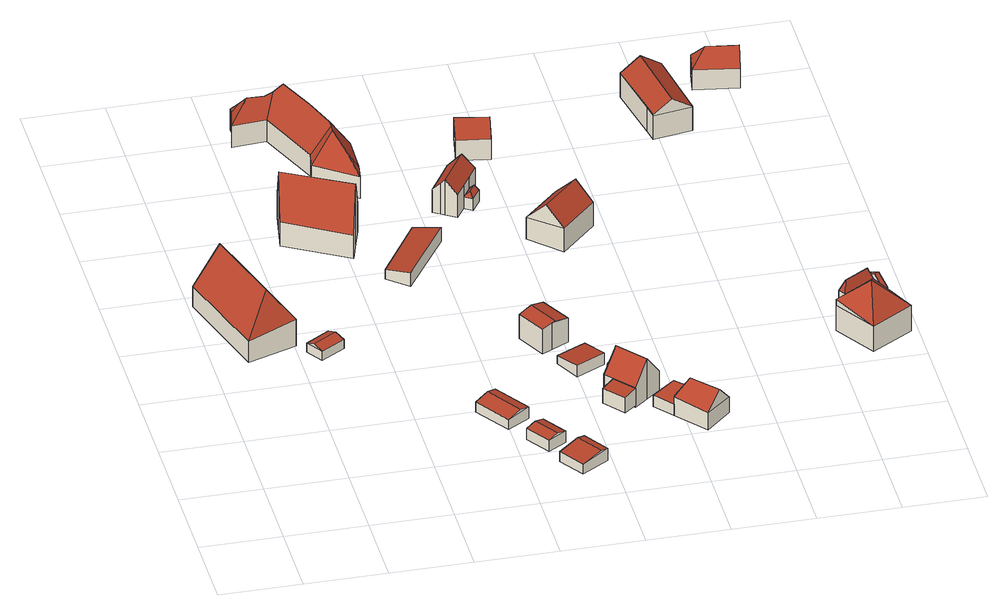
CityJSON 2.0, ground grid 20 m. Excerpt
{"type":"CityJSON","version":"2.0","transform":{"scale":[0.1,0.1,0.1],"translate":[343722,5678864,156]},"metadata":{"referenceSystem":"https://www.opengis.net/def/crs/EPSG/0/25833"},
"CityObjects":{
"building1":{"type":"Building","attributes":{"Dachtyp_tdc":"tdcHipAndGableRoof","Gemeindeschluessel":14729160,"Dachneigung":53.1,"QualitaetDacherkennung":70,"Geometrietyp2DReferenz":"3000","function":"31001_9998","roofType":"5000","measuredHeight":14.96},"geometry":[{"type":"MultiSurface","lod":"2","boundaries":[[[0,1,2,3]],[[1,4,5,2]],[[4,6,7,5]],[[6,0,3,7]],[[4,1,8]],[[0,6,9]],[[1,0,9,8]],[[6,4,8,9]],[[3,2,5,7]]],"semantics":{"surfaces":[{"type":"WallSurface"},{"type":"RoofSurface"},{"type":"GroundSurface"}],"values":[0,0,0,0,1,0,1,1,2]}}]},
"building2":{"type":"Building","attributes":{"Dachtyp_tdc":"tdcGableRoof","Gemeindeschluessel":14729160,"Dachneigung":16.88,"QualitaetDacherkennung":81,"Geometrietyp2DReferenz":"3000","function":"31001_9998","roofType":"3100","measuredHeight":3.32},"geometry":[{"type":"MultiSurface","lod":"2","boundaries":[[[10,11,12,13]],[[11,14,15,12]],[[14,16,17,15]],[[16,10,13,17]],[[14,11,18]],[[10,16,19]],[[11,10,19,18]],[[16,14,18,19]],[[13,12,15,17]]],"semantics":{"surfaces":[{"type":"WallSurface"},{"type":"RoofSurface"},{"type":"GroundSurface"}],"values":[0,0,0,0,0,0,1,1,2]}}]},
"building3":{"type":"Building","attributes":{"Dachtyp_tdc":"tdcGableRoof","Gemeindeschluessel":14729160,"Dachneigung":15.78,"QualitaetDacherkennung":87,"Geometrietyp2DReferenz":"3000","function":"31001_9998","roofType":"3100","measuredHeight":3.78},"geometry":[{"type":"MultiSurface","lod":"2","boundaries":[[[20,21,22,23]],[[21,24,25,22]],[[24,26,27,25]],[[26,20,23,27]],[[24,21,28]],[[20,26,29]],[[21,20,29,28]],[[26,24,28,29]],[[23,22,25,27]]],"semantics":{"surfaces":[{"type":"WallSurface"},{"type":"RoofSurface"},{"type":"GroundSurface"}],"values":[0,0,0,0,0,0,1,1,2]}}]},
"building4":{"type":"Building","attributes":{"Dachtyp_tdc":"tdcGableRoof","Gemeindeschluessel":14729160,"Dachneigung":59.95,"QualitaetDacherkennung":75,"Geometrietyp2DReferenz":"3000","function":"31001_9998","roofType":"3100","measuredHeight":16.4},"geometry":[{"type":"MultiSurface","lod":"2","boundaries":[[[30,31,32,33]],[[31,34,35,32]],[[34,36,37,35]],[[36,38,39,37]],[[38,40,41,39]],[[40,42,43,41]],[[42,44,45,43]],[[44,46,47,45]],[[46,48,49,47]],[[48,30,33,49]],[[44,42,40,38]],[[38,36,34,31,30,48,46,44]],[[33,32,35,37,39,41,43,45,47,49]]],"semantics":{"surfaces":[{"type":"WallSurface"},{"type":"RoofSurface"},{"type":"GroundSurface"}],"values":[0,0,0,0,0,0,0,0,0,0,1,1,2]}}]},
"building5":{"type":"Building","attributes":{"Dachtyp_tdc":"tdcGableRoof","Gemeindeschluessel":14729160,"Dachneigung":14.02,"QualitaetDacherkennung":77,"Geometrietyp2DReferenz":"3000","function":"31001_9998","roofType":"3100","measuredHeight":3.7},"geometry":[{"type":"MultiSurface","lod":"2","boundaries":[[[50,51,52,53]],[[51,54,55,52]],[[54,56,57,55]],[[56,50,53,57]],[[54,51,58]],[[50,56,59]],[[51,50,59,58]],[[56,54,58,59]],[[53,52,55,57]]],"semantics":{"surfaces":[{"type":"WallSurface"},{"type":"RoofSurface"},{"type":"GroundSurface"}],"values":[0,0,0,0,0,0,1,1,2]}}]},
"building6":{"type":"Building","attributes":{"Dachtyp_tdc":"tdcGableRoof","Gemeindeschluessel":14729160,"Dachneigung":10.04,"QualitaetDacherkennung":82,"Geometrietyp2DReferenz":"3000","function":"31001_9998","roofType":"3100","measuredHeight":3.71},"geometry":[{"type":"MultiSurface","lod":"2","boundaries":[[[60,61,62,63]],[[61,64,65,62]],[[64,66,67,65]],[[66,60,63,67]],[[64,61,68]],[[60,66,69]],[[61,60,69,68]],[[66,64,68,69]],[[63,62,65,67]]],"semantics":{"surfaces":[{"type":"WallSurface"},{"type":"RoofSurface"},{"type":"GroundSurface"}],"values":[0,0,0,0,0,0,1,1,2]}}]},
"building7":{"type":"Building","attributes":{"Dachtyp_tdc":"tdcFreeFormRoof","Gemeindeschluessel":14729160,"Dachneigung":54.93,"QualitaetDacherkennung":24,"Geometrietyp2DReferenz":"3000","function":"31001_9998","roofType":"5000","measuredHeight":13.37},"geometry":[{"type":"MultiSurface","lod":"2","boundaries":[[[70,71,72,73]],[[71,74,75,72]],[[74,76,77,75]],[[76,78,79,77]],[[78,80,81,79]],[[80,82,83,81]],[[82,84,85,83]],[[84,86,87,85]],[[86,88,89,87]],[[88,90,91,89]],[[90,92,93,91]],[[92,70,73,93]],[[94,95,92,90]],[[94,90,88]],[[96,97,95,94,88,86]],[[98,96,86,84]],[[99,98,84,82]],[[100,101,99,82,80]],[[102,103,100,80,78]],[[102,78,76]],[[103,102,76,74]],[[101,100,103,74,71]],[[97,96,98,99,101,71,70]],[[95,97,70,92]],[[73,72,75,77,79,81,83,85,87,89,91,93]]],"semantics":{"surfaces":[{"type":"WallSurface"},{"type":"RoofSurface"},{"type":"GroundSurface"}],"values":[0,0,0,0,0,0,0,0,0,0,0,0,1,1,1,1,1,1,1,1,1,1,1,1,2]}}]},
"building8":{"type":"Building","attributes":{"Dachtyp_tdc":"tdcPolyFlatRoof","Gemeindeschluessel":14729160,"Dachneigung":10.61,"QualitaetDacherkennung":83,"Geometrietyp2DReferenz":"3000","function":"31001_9998","roofType":"2100","measuredHeight":3.87},"geometry":[{"type":"MultiSurface","lod":"2","boundaries":[[[104,105,106,107]],[[105,108,109,106]],[[108,110,111,109]],[[110,104,107,111]],[[110,108,105,104]],[[107,106,109,111]]],"semantics":{"surfaces":[{"type":"WallSurface"},{"type":"RoofSurface"},{"type":"GroundSurface"}],"values":[0,0,0,0,1,2]}}]},
"building9":{"type":"Building","attributes":{"Dachtyp_tdc":"tdcPolyFlatRoof","Gemeindeschluessel":14729160,"Dachneigung":8.19,"QualitaetDacherkennung":71,"Geometrietyp2DReferenz":"3000","function":"31001_9998","roofType":"2100","measuredHeight":4.7},"geometry":[{"type":"MultiSurface","lod":"2","boundaries":[[[112,113,114,115]],[[113,116,117,114]],[[116,118,119,117]],[[118,112,115,119]],[[118,116,113,112]],[[115,114,117,119]]],"semantics":{"surfaces":[{"type":"WallSurface"},{"type":"RoofSurface"},{"type":"GroundSurface"}],"values":[0,0,0,0,1,2]}}]},
"building10":{"type":"Building","attributes":{"Dachtyp_tdc":"tdcFreeFormRoof","Gemeindeschluessel":14729160,"Dachneigung":13.06,"QualitaetDacherkennung":77,"Geometrietyp2DReferenz":"3000","function":"31001_9998","roofType":"5000","measuredHeight":7.51},"geometry":[{"type":"MultiSurface","lod":"2","boundaries":[[[120,121,122,123]],[[121,124,125,122]],[[124,126,127,125]],[[126,128,129,127]],[[128,120,123,129]],[[130,124,121,131]],[[128,126,130,131,120]],[[126,124,130]],[[121,120,131]],[[123,122,125,127,129]]],"semantics":{"surfaces":[{"type":"WallSurface"},{"type":"RoofSurface"},{"type":"GroundSurface"}],"values":[0,0,0,0,0,1,1,0,0,2]}}]},
"building11":{"type":"Building","attributes":{"Dachtyp_tdc":"tdcPolyFlatRoof","Gemeindeschluessel":14729160,"Dachneigung":6.75,"QualitaetDacherkennung":80,"Geometrietyp2DReferenz":"3000","function":"31001_9998","roofType":"2100","measuredHeight":3.12},"geometry":[{"type":"MultiSurface","lod":"2","boundaries":[[[132,133,134,135]],[[133,136,137,134]],[[136,138,139,137]],[[138,132,135,139]],[[138,136,133,132]],[[135,134,137,139]]],"semantics":{"surfaces":[{"type":"WallSurface"},{"type":"RoofSurface"},{"type":"GroundSurface"}],"values":[0,0,0,0,1,2]}}]},
"building12":{"type":"Building","attributes":{"Gemeindeschluessel":14729160,"Geometrietyp2DReferenz":"3000","function":"31001_9998","roofType":"9999"},"children":["building12-1","building12-2"]},
"building12-1":{"type":"BuildingPart","attributes":{"Dachtyp_tdc":"tdcGableRoof","Dachneigung":29.95,"QualitaetDacherkennung":38,"Geometrietyp2DReferenz":"3000","roofType":"3100","measuredHeight":6.24},"parents":["building12"],"geometry":[{"type":"MultiSurface","lod":"2","boundaries":[[[140,141,142,143]],[[141,144,145,142]],[[144,146,147,145]],[[140,148,149,150,141]],[[144,150,149,146]],[[141,150,144]],[[142,145,147,151,143]],[[140,143,151,152]],[[152,151,147,146]],[[152,148,140]],[[146,149,148,152]]],"semantics":{"surfaces":[{"type":"WallSurface"},{"type":"RoofSurface"},{"type":"GroundSurface"},{"type":"ClosureSurface"}],"values":[0,0,0,1,1,0,2,3,3,0,3]}}]},
"building12-2":{"type":"BuildingPart","attributes":{"Dachtyp_tdc":"tdcGableRoof","Dachneigung":51.4,"QualitaetDacherkennung":78,"Geometrietyp2DReferenz":"3000","roofType":"3100","measuredHeight":10.9},"parents":["building12"],"geometry":[{"type":"MultiSurface","lod":"2","boundaries":[[[153,154,143,155]],[[154,140,143]],[[156,147,146]],[[156,157,158,147]],[[157,159,160,158]],[[159,161,162,160]],[[161,163,164,162]],[[163,165,166,164]],[[165,153,155,166]],[[161,159,157,156,167]],[[167,154,153,165,163,161]],[[155,143,151,147,158,160,162,164,166]],[[152,140,154,167,148]],[[151,143,140,152]],[[156,146,149,148,167]],[[146,147,151,152]],[[146,152,148,149]]],"semantics":{"surfaces":[{"type":"WallSurface"},{"type":"RoofSurface"},{"type":"GroundSurface"},{"type":"ClosureSurface"}],"values":[0,0,0,0,0,0,0,0,0,1,1,2,0,3,0,3,3]}}]},
"building13":{"type":"Building","attributes":{"Dachtyp_tdc":"tdcPolyFlatRoof","Gemeindeschluessel":14729160,"Dachneigung":0,"QualitaetDacherkennung":76,"Geometrietyp2DReferenz":"3000","function":"31001_9998","roofType":"1000","measuredHeight":3.16},"geometry":[{"type":"MultiSurface","lod":"2","boundaries":[[[168,169,170,171]],[[169,172,173,170]],[[172,174,175,173]],[[174,176,177,175]],[[176,168,171,177]],[[176,174,172,169,168]],[[171,170,173,175,177]]],"semantics":{"surfaces":[{"type":"WallSurface"},{"type":"RoofSurface"},{"type":"GroundSurface"}],"values":[0,0,0,0,0,1,2]}}]},
"building14":{"type":"Building","attributes":{"Gemeindeschluessel":14729160,"Geometrietyp2DReferenz":"3000","function":"31001_9998","roofType":"9999"},"children":["building14-1","building14-2"]},
"building14-1":{"type":"BuildingPart","attributes":{"Dachtyp_tdc":"tdcGableRoof","Dachneigung":47.78,"QualitaetDacherkennung":76,"Geometrietyp2DReferenz":"3000","roofType":"3100","measuredHeight":9.5},"parents":["building14"],"geometry":[{"type":"MultiSurface","lod":"2","boundaries":[[[178,179,180,181]],[[179,182,183,180]],[[182,184,185,183]],[[184,186,187,185]],[[186,188,187]],[[189,190,191,192,193]],[[190,194,195,191]],[[194,196,197,195]],[[196,198,199,197]],[[198,178,181,199]],[[194,190,189,186,184,182]],[[182,179,178,198,196,194]],[[181,180,183,185,187,192,191,195,197,199]],[[193,188,186,189]],[[193,192,187,188]]],"semantics":{"surfaces":[{"type":"WallSurface"},{"type":"RoofSurface"},{"type":"GroundSurface"},{"type":"ClosureSurface"}],"values":[0,0,0,0,0,0,0,0,0,0,1,1,2,0,3]}}]},
"building14-2":{"type":"BuildingPart","attributes":{"Dachtyp_tdc":"tdcFreeFormRoof","Dachneigung":43.53,"QualitaetDacherkennung":24,"Geometrietyp2DReferenz":"3000","roofType":"5000","measuredHeight":4.12},"parents":["building14"],"geometry":[{"type":"MultiSurface","lod":"2","boundaries":[[[188,200,201,187]],[[200,202,203,201]],[[202,204,205,203]],[[206,204,202]],[[202,200,207,206]],[[207,188,204,206]],[[188,207,200]],[[201,203,205,187]],[[187,205,204,188]]],"semantics":{"surfaces":[{"type":"WallSurface"},{"type":"RoofSurface"},{"type":"GroundSurface"},{"type":"ClosureSurface"}],"values":[0,0,0,1,1,1,0,2,3]}}]},
"building15":{"type":"Building","attributes":{"Dachtyp_tdc":"tdcFreeFormRoof","Gemeindeschluessel":14729160,"Dachneigung":37.78,"QualitaetDacherkennung":53,"Geometrietyp2DReferenz":"3000","function":"31001_9998","roofType":"5000","measuredHeight":8.45},"geometry":[{"type":"MultiSurface","lod":"2","boundaries":[[[208,209,210,211]],[[209,212,213,210]],[[212,214,215,213]],[[214,216,217,215]],[[216,208,211,217]],[[218,216,214,219]],[[209,220,218,219,212]],[[220,208,216,218]],[[209,208,220]],[[214,212,219]],[[211,210,213,215,217]]],"semantics":{"surfaces":[{"type":"WallSurface"},{"type":"RoofSurface"},{"type":"GroundSurface"}],"values":[0,0,0,0,0,1,1,1,0,0,2]}}]},
"building16":{"type":"Building","attributes":{"Dachtyp_tdc":"tdcGableRoof","Gemeindeschluessel":14729160,"Dachneigung":44.83,"QualitaetDacherkennung":80,"Geometrietyp2DReferenz":"3000","function":"31001_9998","roofType":"3100","measuredHeight":11.15},"geometry":[{"type":"MultiSurface","lod":"2","boundaries":[[[221,222,223,224]],[[222,225,226,223]],[[225,227,228,226]],[[227,221,224,228]],[[225,222,229]],[[221,227,230]],[[222,221,230,229]],[[227,225,229,230]],[[224,223,226,228]]],"semantics":{"surfaces":[{"type":"WallSurface"},{"type":"RoofSurface"},{"type":"GroundSurface"}],"values":[0,0,0,0,0,0,1,1,2]}}]},
"building17":{"type":"Building","attributes":{"Dachtyp_tdc":"tdcPolyFlatRoof","Gemeindeschluessel":14729160,"Dachneigung":0,"QualitaetDacherkennung":67,"Geometrietyp2DReferenz":"3000","function":"31001_9998","roofType":"1000","measuredHeight":5.48},"geometry":[{"type":"MultiSurface","lod":"2","boundaries":[[[231,232,233,234]],[[232,235,236,233]],[[235,237,238,236]],[[237,239,240,238]],[[239,231,234,240]],[[239,237,235,232,231]],[[234,233,236,238,240]]],"semantics":{"surfaces":[{"type":"WallSurface"},{"type":"RoofSurface"},{"type":"GroundSurface"}],"values":[0,0,0,0,0,1,2]}}]},
"building18":{"type":"Building","attributes":{"Gemeindeschluessel":14729160,"Geometrietyp2DReferenz":"3000","function":"31001_9998","roofType":"9999"},"children":["building18-1","building18-2","building18-3"]},
"building18-1":{"type":"BuildingPart","attributes":{"Dachtyp_tdc":"tdcGableRoof","Dachneigung":43.5,"QualitaetDacherkennung":30,"Geometrietyp2DReferenz":"3000","roofType":"3100","measuredHeight":9.92},"parents":["building18"],"geometry":[{"type":"MultiSurface","lod":"2","boundaries":[[[241,242,243,244,245]],[[242,246,247,243]],[[246,248,249,250,247]],[[246,242,251]],[[242,241,252,251]],[[248,246,251,252,253]],[[244,243,247,250,254]],[[245,255,241]],[[254,250,249,256]],[[256,249,248,257]],[[245,244,254,256,257,255]],[[252,241,255,257,258,253]],[[253,258,257,248]]],"semantics":{"surfaces":[{"type":"WallSurface"},{"type":"RoofSurface"},{"type":"GroundSurface"},{"type":"ClosureSurface"}],"values":[0,0,0,0,1,1,2,0,3,3,3,0,3]}}]},
"building18-2":{"type":"BuildingPart","attributes":{"Dachtyp_tdc":"tdcTentRoof","Dachneigung":43.68,"QualitaetDacherkennung":35,"Geometrietyp2DReferenz":"3000","roofType":"3500","measuredHeight":13.46},"parents":["building18"],"geometry":[{"type":"MultiSurface","lod":"2","boundaries":[[[259,260,261,262]],[[260,263,264,261]],[[249,265,266,250]],[[265,259,262,266]],[[259,265,267]],[[268,259,267]],[[258,269,268,267]],[[265,270,253,258,267]],[[249,248,270,265]],[[260,268,269,263]],[[259,268,260]],[[262,261,264,254,250,266]],[[263,256,254,264]],[[250,254,256,249]],[[270,248,253]],[[248,249,256,257]],[[253,248,257,258]],[[263,269,258,257,256]]],"semantics":{"surfaces":[{"type":"WallSurface"},{"type":"RoofSurface"},{"type":"GroundSurface"},{"type":"ClosureSurface"}],"values":[0,0,0,0,1,1,1,1,0,0,0,2,3,3,0,3,3,3]}}]},
"building18-3":{"type":"BuildingPart","attributes":{"Dachtyp_tdc":"tdcFreeFormRoof","Dachneigung":70.09,"QualitaetDacherkennung":17,"Geometrietyp2DReferenz":"3000","roofType":"5000","measuredHeight":11.44},"parents":["building18"],"geometry":[{"type":"MultiSurface","lod":"2","boundaries":[[[271,272,273,264,263,269]],[[272,245,244,273]],[[274,275,255,245]],[[276,274,245,272]],[[276,272,271]],[[274,276,271,275]],[[264,273,244,254]],[[257,255,275,258]],[[244,245,255,257,256,254]],[[269,258,275,271]],[[263,264,254,256]],[[269,263,256,257,258]]],"semantics":{"surfaces":[{"type":"WallSurface"},{"type":"RoofSurface"},{"type":"GroundSurface"},{"type":"ClosureSurface"}],"values":[0,0,1,1,1,1,2,0,3,0,3,3]}}]},
"building19":{"type":"Building","attributes":{"Dachtyp_tdc":"tdcGableRoof","Gemeindeschluessel":14729160,"Dachneigung":34.4,"QualitaetDacherkennung":58,"Geometrietyp2DReferenz":"3000","function":"31001_9998","roofType":"3100","measuredHeight":9.98},"geometry":[{"type":"MultiSurface","lod":"2","boundaries":[[[277,278,279,280]],[[278,281,282,279]],[[281,283,284,282]],[[283,285,286,284]],[[285,277,280,286]],[[287,288,289,290,291]],[[292,277,291,290]],[[277,292,278]],[[278,292,290,289,281]],[[281,289,288,283]],[[283,288,287,285]],[[285,287,291,277]],[[280,279,282,284,286]]],"semantics":{"surfaces":[{"type":"WallSurface"},{"type":"RoofSurface"},{"type":"GroundSurface"}],"values":[0,0,0,0,0,1,1,0,0,0,0,0,2]}}]},
"building20":{"type":"Building","attributes":{"Dachtyp_tdc":"tdcFreeFormRoof","Gemeindeschluessel":14729160,"Dachneigung":54.17,"QualitaetDacherkennung":8,"Geometrietyp2DReferenz":"3000","function":"31001_9998","roofType":"5000","measuredHeight":9.62},"geometry":[{"type":"MultiSurface","lod":"2","boundaries":[[[293,294,295,296]],[[294,297,298,295]],[[297,299,300,298]],[[299,293,296,300]],[[301,299,297]],[[302,301,297,294]],[[302,294,293]],[[301,302,293,299]],[[296,295,298,300]]],"semantics":{"surfaces":[{"type":"WallSurface"},{"type":"RoofSurface"},{"type":"GroundSurface"}],"values":[0,0,0,0,1,1,0,1,2]}}]}
},
"vertices":[
[127,964,98],[195,718,101],[195,718,29],[127,964,29],[75,676,87],[75,676,29],[2,928,84],[2,928,29],[130,737,179],[70,947,179],
[220,718,33],[279,756,33],[279,756,8],[220,718,8],[306,713,33],[306,713,8],[247,676,33],[247,676,8],[292,735,41],[233,698,41],
[574,341,100],[631,252,100],[631,252,68],[574,341,68],[577,218,95],[577,218,68],[520,306,95],[520,306,68],[609,238,106],[552,326,106],
[299,1252,60],[293,1233,93],[293,1233,26],[299,1252,26],[440,1156,89],[440,1156,26],[438,1148,102],[438,1148,26],[423,1099,190],[423,1099,26],[405,1042,88],[405,1042,26],[253,1128,93],[253,1128,26],[263,1186,190],[263,1186,26],[273,1245,93],[273,1245,26],[277,1257,72],[277,1257,26],
[646,108,99],[607,169,99],[607,169,69],[646,108,69],[652,197,100],[652,197,69],[691,137,100],[691,137,69],[631,184,106],[670,124,106],
[728,108,101],[768,45,101],[768,45,68],[728,108,68],[701,2,95],[701,2,68],[661,65,95],[661,65,68],[751,34,105],[710,97,105],
[390,1417,67],[325,1578,67],[325,1578,9],[390,1417,9],[242,1572,67],[242,1572,9],[255,1629,67],[255,1629,9],[255,1642,67],[255,1642,9],[321,1642,67],[321,1642,9],[398,1674,67],[398,1674,9],[458,1532,67],[458,1532,9],[489,1443,67],[489,1443,9],[487,1346,67],[487,1346,9],[480,1303,67],[480,1303,9],[383,1375,67],[383,1375,9],[462,1348,103],[438,1398,139],[438,1434,140],[440,1422,137],[408,1513,143],[370,1606,141],[328,1610,112],[348,1615,117],[270,1627,88],[285,1608,115],
[555,1103,48],[616,1071,60],[616,1071,22],[555,1103,22],[506,906,60],[506,906,22],[457,949,48],[457,949,22],
[808,268,114],[838,292,120],[838,292,73],[808,268,73],[879,242,120],[879,242,73],[849,218,114],[849,218,73],
[693,617,106],[758,654,106],[758,654,40],[693,617,40],[799,577,106],[799,577,40],[757,556,113],[757,556,40],[732,544,107],[732,544,40],[765,560,115],[725,635,115],
[784,420,81],[752,484,72],[752,484,49],[784,420,49],[824,519,72],[824,519,49],[855,457,81],[855,457,49],
[852,337,120],[838,354,120],[838,354,68],[852,337,68],[865,376,120],[865,376,68],[878,359,120],[878,359,68],[855,340,123],[865,348,130],[852,365,130],[855,340,68],[855,340,120],
[821,312,121],[852,337,171],[821,312,68],[878,359,140],[890,368,121],[890,368,68],[947,298,121],[947,298,68],[913,270,177],[913,270,68],[879,242,121],[879,242,68],[838,292,121],[838,292,68],[855,340,177],
[963,176,115],[951,166,115],[951,166,84],[963,176,84],[913,213,115],[913,213,84],[972,262,115],[972,262,84],[1010,222,115],[1010,222,84],
[663,1260,79],[680,1289,78],[680,1289,18],[663,1260,18],[711,1276,113],[711,1276,18],[740,1264,79],[740,1264,18],[718,1229,79],[718,1229,18],[718,1229,49],[698,1197,79],[676,1163,80],[676,1163,18],[698,1197,18],[698,1197,49],[651,1180,113],[651,1180,18],[641,1186,102],[641,1186,18],[624,1197,80],[624,1197,18],
[738,1216,49],[738,1216,18],[717,1184,49],[717,1184,18],[697,1197,49],[697,1197,18],[713,1200,60],[728,1223,60],
[1076,148,128],[1013,90,132],[1013,90,85],[1076,148,85],[951,166,135],[951,166,85],[963,176,137],[963,176,85],[1010,222,128],[1010,222,85],[993,185,169],[953,168,137],[1048,123,169],
[963,1033,101],[874,944,101],[874,944,36],[963,1033,36],[802,1016,95],[802,1016,36],[891,1105,95],[891,1105,36],[840,978,148],[929,1067,148],
[826,1488,59],[808,1399,59],[808,1399,4],[826,1488,4],[729,1412,59],[729,1412,4],[745,1504,59],[745,1504,4],[826,1489,59],[826,1489,4],
[1440,326,293],[1450,333,293],[1450,333,206],[1440,326,206],[1440,326,292],[1478,287,277],[1478,287,206],[1468,281,277],[1468,281,275],[1468,281,206],[1463,312,305],[1452,306,305],[1462,291,288],[1450,309,206],[1442,323,292],[1450,309,275],[1450,309,287],[1450,309,291],
[1412,141,275],[1348,245,275],[1348,245,206],[1412,141,206],[1373,261,275],[1373,261,206],[1515,205,275],[1515,205,206],[1428,231,340],[1348,245,291],[1373,261,291],[1468,281,287],
[1373,261,292],[1362,278,292],[1362,278,206],[1436,312,320],[1450,309,292],[1377,275,320],
[1242,1554,100],[1271,1364,100],[1271,1364,36],[1242,1554,36],[1175,1348,100],[1175,1348,36],[1169,1383,100],[1169,1383,36],[1142,1535,100],[1142,1535,36],[1142,1535,101],[1169,1383,103],[1175,1348,103],[1222,1356,135],[1191,1545,135],[1271,1364,102],
[1429,1583,81],[1419,1522,81],[1419,1522,27],[1429,1583,27],[1311,1539,81],[1311,1539,27],[1321,1600,81],[1321,1600,27],[1347,1565,124],[1424,1552,124]
]}
